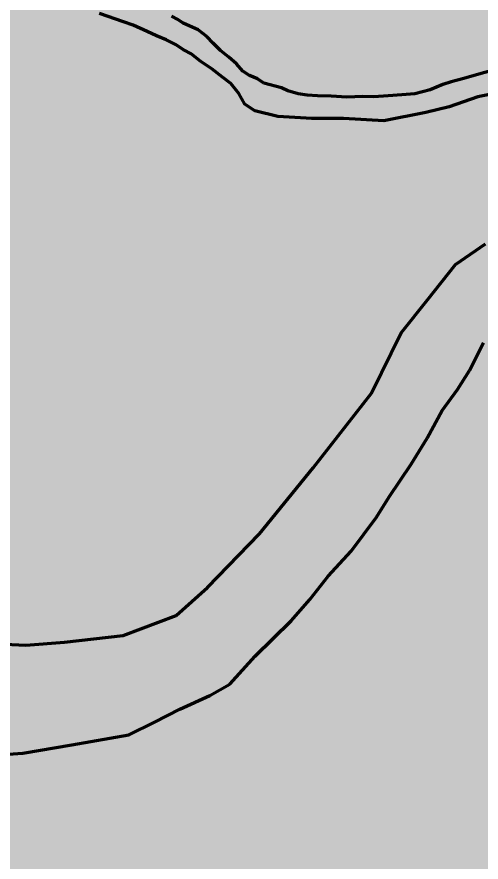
# Model space of a CAD drawing. Header units: millimetres. Extents: x 2676 to 5565, y 1584 to 2775.
# Drawn here: x 4960 to 5001, y 2185.8 to 2260.4 of the extents above; entities that cross this region are included whole.
import ezdxf

# ---------------------------------------------------------------- set-up
doc = ezdxf.new("R2010")
doc.units = ezdxf.units.MM
doc.layers.add('Warstwa1', color=7, linetype='Continuous', lineweight=70, true_color=0x688aad)
doc.layers.add('Warstwa6', color=7, linetype='Continuous', lineweight=70, true_color=0xffffff)

msp = doc.modelspace()

# ---------------------------------------------------------------- hatches: boundary and pattern name
at = {"layer": 'Warstwa1', "lineweight": 70}
h = msp.add_hatch(color=256, dxfattribs=at)
h.dxf.hatch_style = 1
h.paths.add_polyline_path([(5505.159, 2428.685), (4750.944, 2428.685), (4750.944, 1755.038), (5505.159, 1755.038)])

# ---------------------------------------------------------------- linework, layer by layer
for p, q in [((4974.226, 2260.17), (4973.643, 2260.471)), ((4974.682, 2259.86), (4974.226, 2260.17)), ((4975.999, 2259.278), (4974.682, 2259.86)), ((4976.789, 2258.676), (4975.999, 2259.278)), ((4977.334, 2258.094), (4976.789, 2258.676)), ((4977.974, 2257.436), (4977.334, 2258.094)), ((4978.707, 2256.872), (4977.974, 2257.436)), ((4979.384, 2256.271), (4978.707, 2256.872)), ((4979.948, 2255.613), (4979.384, 2256.271)), ((5002.364, 2255.801), (5000.766, 2255.369)), ((4980.531, 2255.256), (4979.948, 2255.613)), ((4981.246, 2254.955), (4980.531, 2255.256)), ((5000.766, 2255.369), (4999.444, 2254.971)), ((4981.792, 2254.579), (4981.246, 2254.955)), ((4983.357, 2254.162), (4981.792, 2254.579)), ((4997.6, 2254.445), (4996.491, 2253.975)), ((4998.334, 2254.689), (4997.6, 2254.445)), ((4999.444, 2254.971), (4998.334, 2254.689)), ((4983.921, 2253.899), (4983.357, 2254.162)), ((4984.824, 2253.617), (4983.921, 2253.899)), ((4985.633, 2253.504), (4984.824, 2253.617)), ((4995.137, 2253.637), (4993.989, 2253.524)), ((4996.491, 2253.975), (4995.137, 2253.637)), ((4986.535, 2253.448), (4985.633, 2253.504)), ((4987.758, 2253.429), (4986.535, 2253.448)), ((4989.131, 2253.335), (4987.758, 2253.429)), ((4990.541, 2253.392), (4989.131, 2253.335)), ((4991.519, 2253.354), (4990.541, 2253.392)), ((4992.78, 2253.448), (4991.519, 2253.354)), ((4993.989, 2253.524), (4992.78, 2253.448)), ((4999.95, 2229.215), (5001.195, 2231.655)), ((4998.891, 2227.531), (4999.95, 2229.215)), ((4997.55, 2225.665), (4998.891, 2227.531)), ((4996.209, 2223.224), (4997.55, 2225.665)), ((4994.821, 2220.927), (4996.209, 2223.224)), ((4992.857, 2218.056), (4994.821, 2220.927)), ((4991.752, 2216.275), (4992.857, 2218.056)), ((4989.501, 2213.26), (4991.752, 2216.275)), ((4987.49, 2211.059), (4989.501, 2213.26)), ((4985.862, 2209.001), (4987.49, 2211.059)), ((4984.214, 2207.114), (4985.862, 2209.001)), ((4981.054, 2204.004), (4984.214, 2207.114)), ((4978.803, 2201.515), (4981.054, 2204.004)), ((4977.031, 2200.51), (4978.803, 2201.515)), ((4974.397, 2199.314), (4977.031, 2200.51)), ((4972.146, 2198.165), (4974.397, 2199.314)), ((4969.896, 2197.064), (4972.146, 2198.165)), ((4964.867, 2196.155), (4969.896, 2197.064)), ((4960.54, 2195.435), (4964.867, 2196.155)), ((4957.762, 2195.244), (4960.54, 2195.435))]:
    msp.add_line(p, q, dxfattribs=at)
at = {"layer": 'Warstwa6', "lineweight": 70}
for points in [[(5003.91, 2254.002), (5000.703, 2253.346), (4998.153, 2252.472), (4996.112, 2251.962), (4992.395, 2251.234), (4988.824, 2251.453), (4986.055, 2251.453), (4983.038, 2251.61), (4980.997, 2252.12), (4980.123, 2252.703), (4979.613, 2253.649), (4978.884, 2254.523), (4978.155, 2255.106), (4977.208, 2255.834), (4976.26, 2256.49), (4975.386, 2257.145), (4974.73, 2257.509), (4974.074, 2257.946), (4973.199, 2258.383), (4972.325, 2258.747), (4971.523, 2259.111), (4970.284, 2259.694), (4969.41, 2259.985), (4967.296, 2260.714)], [(4956.419, 2205.167), (4960.792, 2204.949), (4964.217, 2205.24), (4969.391, 2205.823), (4974.055, 2207.57), (4976.825, 2210.047), (4981.416, 2214.78), (4986.153, 2220.607), (4991.302, 2227.201), (4993.926, 2232.518), (4996.258, 2235.431), (4998.736, 2238.562), (5001.359, 2240.383)]]:
    msp.add_lwpolyline(points, dxfattribs=at)

doc.saveas('drawing.dxf')
